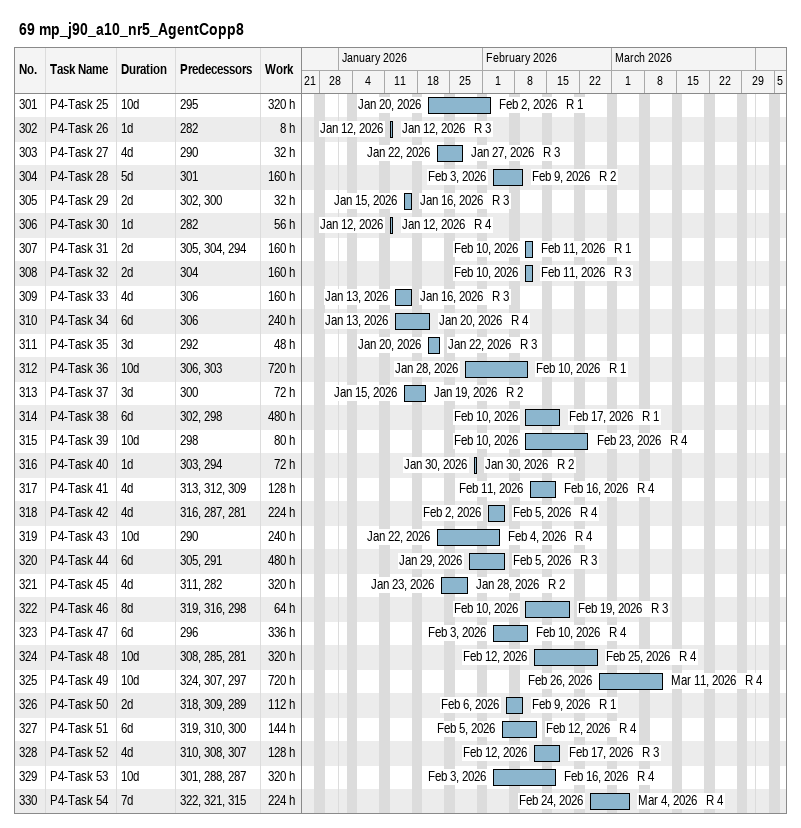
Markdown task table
69 mp_j90_a10_nr5_AgentCopp8

| ID | Task | Duration | Start | Finish | Predecessors | Resources | Work (h) |
|---|---|---|---|---|---|---|---|
| 301 | P4-Task 25 | 10d | 2026-01-20 | 2026-02-02 | 295 | R 1 | 320 |
| 302 | P4-Task 26 | 1d | 2026-01-12 | 2026-01-12 | 282 | R 3 | 8 |
| 303 | P4-Task 27 | 4d | 2026-01-22 | 2026-01-27 | 290 | R 3 | 32 |
| 304 | P4-Task 28 | 5d | 2026-02-03 | 2026-02-09 | 301 | R 2 | 160 |
| 305 | P4-Task 29 | 2d | 2026-01-15 | 2026-01-16 | 302, 300 | R 3 | 32 |
| 306 | P4-Task 30 | 1d | 2026-01-12 | 2026-01-12 | 282 | R 4 | 56 |
| 307 | P4-Task 31 | 2d | 2026-02-10 | 2026-02-11 | 305, 304, 294 | R 1 | 160 |
| 308 | P4-Task 32 | 2d | 2026-02-10 | 2026-02-11 | 304 | R 3 | 160 |
| 309 | P4-Task 33 | 4d | 2026-01-13 | 2026-01-16 | 306 | R 3 | 160 |
| 310 | P4-Task 34 | 6d | 2026-01-13 | 2026-01-20 | 306 | R 4 | 240 |
| 311 | P4-Task 35 | 3d | 2026-01-20 | 2026-01-22 | 292 | R 3 | 48 |
| 312 | P4-Task 36 | 10d | 2026-01-28 | 2026-02-10 | 306, 303 | R 1 | 720 |
| 313 | P4-Task 37 | 3d | 2026-01-15 | 2026-01-19 | 300 | R 2 | 72 |
| 314 | P4-Task 38 | 6d | 2026-02-10 | 2026-02-17 | 302, 298 | R 1 | 480 |
| 315 | P4-Task 39 | 10d | 2026-02-10 | 2026-02-23 | 298 | R 4 | 80 |
| 316 | P4-Task 40 | 1d | 2026-01-30 | 2026-01-30 | 303, 294 | R 2 | 72 |
| 317 | P4-Task 41 | 4d | 2026-02-11 | 2026-02-16 | 313, 312, 309 | R 4 | 128 |
| 318 | P4-Task 42 | 4d | 2026-02-02 | 2026-02-05 | 316, 287, 281 | R 4 | 224 |
| 319 | P4-Task 43 | 10d | 2026-01-22 | 2026-02-04 | 290 | R 4 | 240 |
| 320 | P4-Task 44 | 6d | 2026-01-29 | 2026-02-05 | 305, 291 | R 3 | 480 |
| 321 | P4-Task 45 | 4d | 2026-01-23 | 2026-01-28 | 311, 282 | R 2 | 320 |
| 322 | P4-Task 46 | 8d | 2026-02-10 | 2026-02-19 | 319, 316, 298 | R 3 | 64 |
| 323 | P4-Task 47 | 6d | 2026-02-03 | 2026-02-10 | 296 | R 4 | 336 |
| 324 | P4-Task 48 | 10d | 2026-02-12 | 2026-02-25 | 308, 285, 281 | R 4 | 320 |
| 325 | P4-Task 49 | 10d | 2026-02-26 | 2026-03-11 | 324, 307, 297 | R 4 | 720 |
| 326 | P4-Task 50 | 2d | 2026-02-06 | 2026-02-09 | 318, 309, 289 | R 1 | 112 |
| 327 | P4-Task 51 | 6d | 2026-02-05 | 2026-02-12 | 319, 310, 300 | R 4 | 144 |
| 328 | P4-Task 52 | 4d | 2026-02-12 | 2026-02-17 | 310, 308, 307 | R 3 | 128 |
| 329 | P4-Task 53 | 10d | 2026-02-03 | 2026-02-16 | 301, 288, 287 | R 4 | 320 |
| 330 | P4-Task 54 | 7d | 2026-02-24 | 2026-03-04 | 322, 321, 315 | R 4 | 224 |
